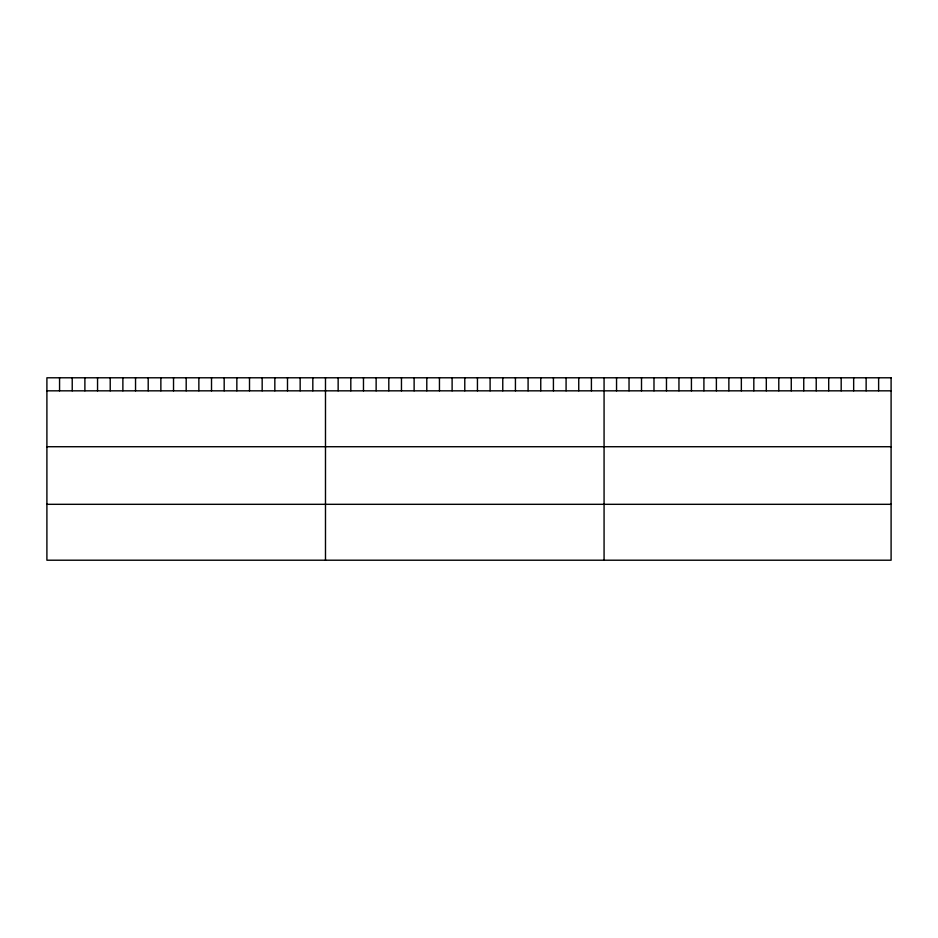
<?xml version="1.0" encoding="UTF-8"?>
<svg xmlns="http://www.w3.org/2000/svg" width="938" height="938" viewBox="0 0 938 938"><rect width="100%" height="100%" fill="white"/><g stroke="black" fill="none" stroke-linecap="round" stroke-linejoin="round"><path stroke-width="1.41" d="M46.9 390.829L891.1 390.829M46.9 446.723L891.1 446.723M46.9 504.316L891.1 504.316M878.625 377.791L878.625 390.829M866.137 377.791L866.137 390.829M853.662 377.791L853.662 390.829M841.187 377.791L841.187 390.829M828.7 377.791L828.7 390.829M816.224 377.791L816.224 390.829M803.749 377.791L803.749 390.829M791.262 377.791L791.262 390.829M778.786 377.791L778.786 390.829M766.311 377.791L766.311 390.829M753.824 377.791L753.824 390.829M741.348 377.791L741.348 390.829M728.861 377.791L728.861 390.829M716.386 377.791L716.386 390.829M703.91 377.791L703.91 390.829M691.423 377.791L691.423 390.829M678.948 377.791L678.948 390.829M666.472 377.791L666.472 390.829M653.985 377.791L653.985 390.829M641.51 377.791L641.51 390.829M629.035 377.791L629.035 390.829M616.547 377.791L616.547 390.829M604.072 377.791L604.072 560.209M591.409 377.791L591.409 390.829M578.746 377.791L578.746 390.829M566.083 377.791L566.083 390.829M553.42 377.791L553.42 390.829M540.757 377.791L540.757 390.829M528.094 377.791L528.094 390.829M515.431 377.791L515.431 390.829M502.768 377.791L502.768 390.829M490.105 377.791L490.105 390.829M477.442 377.791L477.442 390.829M464.779 377.791L464.779 390.829M452.116 377.791L452.116 390.829M439.453 377.791L439.453 390.829M426.79 377.791L426.79 390.829M414.127 377.791L414.127 390.829M401.464 377.791L401.464 390.829M388.801 377.791L388.801 390.829M376.138 377.791L376.138 390.829M363.475 377.791L363.475 390.829M350.812 377.791L350.812 390.829M338.149 377.791L338.149 390.829M325.486 377.791L325.486 560.209M312.823 377.791L312.823 390.829M300.16 377.791L300.16 390.829M287.497 377.791L287.497 390.829M274.834 377.791L274.834 390.829M262.171 377.791L262.171 390.829M249.508 377.791L249.508 390.829M236.845 377.791L236.845 390.829M224.182 377.791L224.182 390.829M211.519 377.791L211.519 390.829M198.856 377.791L198.856 390.829M186.193 377.791L186.193 390.829M173.53 377.791L173.53 390.829M160.867 377.791L160.867 390.829M148.204 377.791L148.204 390.829M135.541 377.791L135.541 390.829M122.878 377.791L122.878 390.829M110.215 377.791L110.215 390.829M97.552 377.791L97.552 390.829M84.889 377.791L84.889 390.829M72.226 377.791L72.226 390.829M59.563 377.791L59.563 390.829M891.1 377.791L46.9 377.791L46.9 560.209L891.1 560.209L891.1 377.791"/></g></svg>
